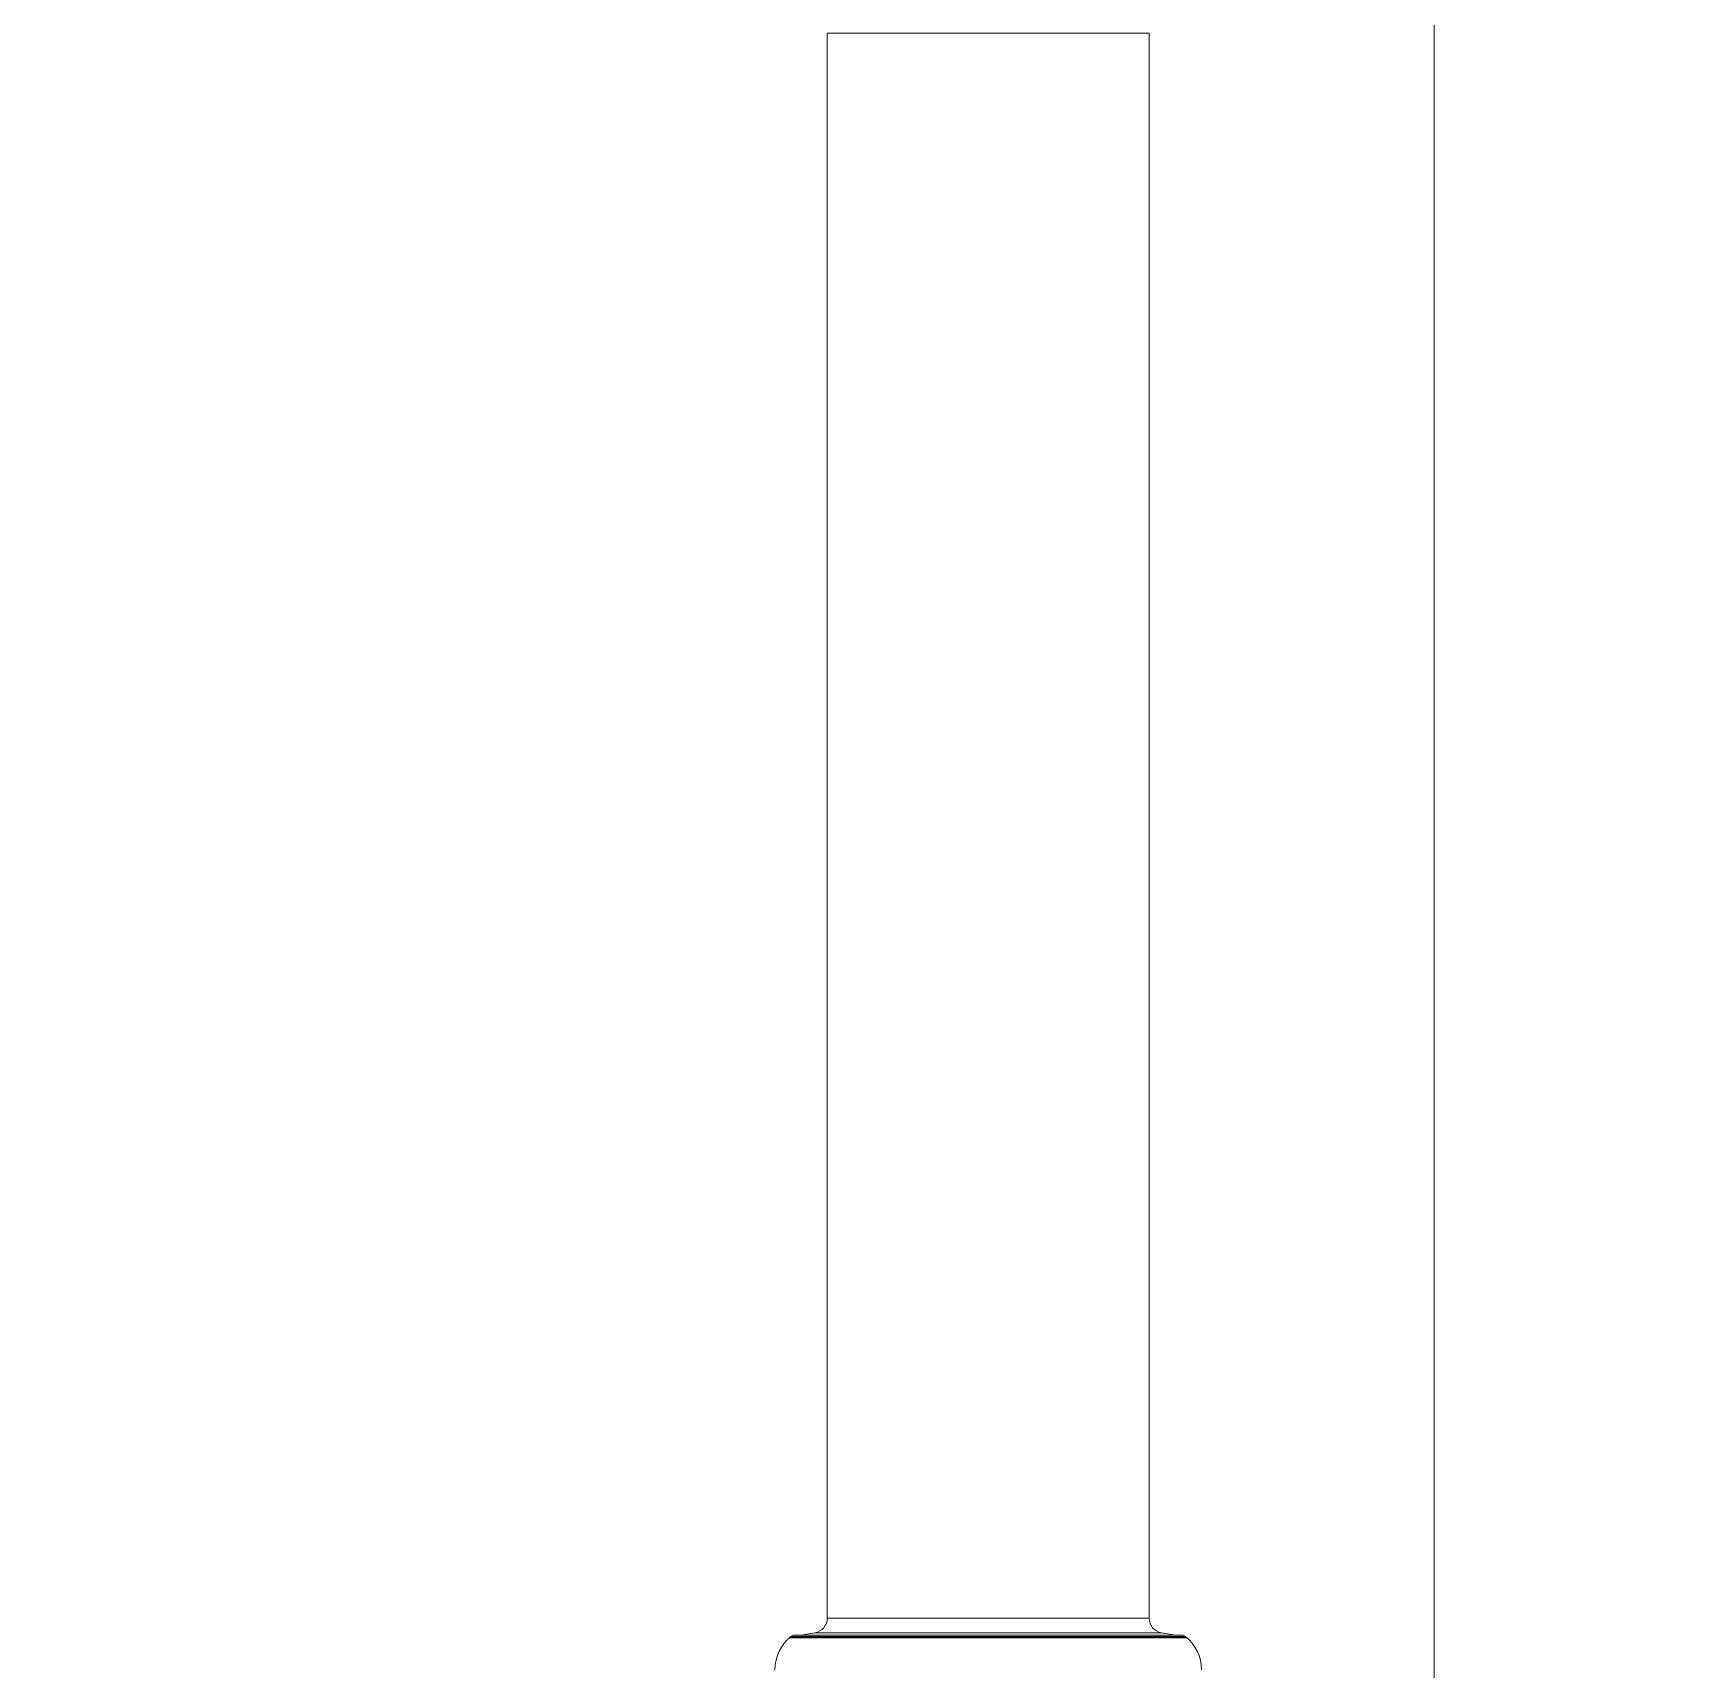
# Model space of a CAD drawing. Header units: millimetres. Extents: x 100 to 8300, y 98 to 5840.
# Drawn here: x 2071.9 to 2516.9, y 2313.2 to 2750.5 of the extents above; entities that cross this region are included whole.
import ezdxf

# ---------------------------------------------------------------- set-up
doc = ezdxf.new("R2010")
doc.units = ezdxf.units.MM
doc.header["$LTSCALE"] = 20

msp = doc.modelspace()

# ---------------------------------------------------------------- linework, layer by layer
at = {"color": 7, "linetype": 'Continuous', "lineweight": 15}
for p, q in [((2446.258, 2908.522), (2446.258, 1696.757)), ((2284.068, 2750.45), (2284.068, 2326.952)), ((2370.068, 2326.952), (2370.068, 2750.45)), ((2275.068, 2322.35), (2301.503, 2322.35)), ((2280.763, 2323.013), (2277.003, 2322.35)), ((2301.503, 2322.35), (2379.068, 2322.35)), ((2377.134, 2322.35), (2373.374, 2323.013))]:
    msp.add_line(p, q, dxfattribs=at)
at = {"color": 8, "linetype": 'Continuous', "lineweight": 15}
for p, q in [((2370.068, 2750.45), (2284.068, 2750.45)), ((2370.068, 2326.952), (2284.068, 2326.952)), ((2380.068, 2321.665), (2274.068, 2321.665)), ((2379.903, 2321.862), (2274.234, 2321.862)), ((2274.404, 2322.054), (2301.177, 2322.054)), ((2373.374, 2323.013), (2280.763, 2323.013)), ((2301.177, 2322.054), (2379.733, 2322.054))]:
    msp.add_line(p, q, dxfattribs=at)
at = {"color": 7, "linetype": 'Continuous', "lineweight": 15}
for centre, radius, start, end in [((2280.068, 2326.952), 4, 280, 0), ((2374.068, 2326.952), 4, 180, 260), ((2281.379, 2313.15), 11.31, 128.07414, 180), ((2275.329, 2320.873), 1.5, 100, 128.07414), ((2378.808, 2320.873), 1.5, 51.92586, 80), ((2372.758, 2313.15), 11.31, 0, 51.92586)]:
    msp.add_arc(centre, radius, start, end, dxfattribs=at)
for centre, start_param, end_param in [((2425.671, 1634.15), 3.158069, 6.266709), ((2324.846, 1634.15), 0.1271827, 3.1251163)]:
    msp.add_ellipse(centre, major_axis=(0, 1274.545), ratio=0.9804189, start_param=start_param, end_param=end_param, dxfattribs=at)

doc.saveas('drawing.dxf')
